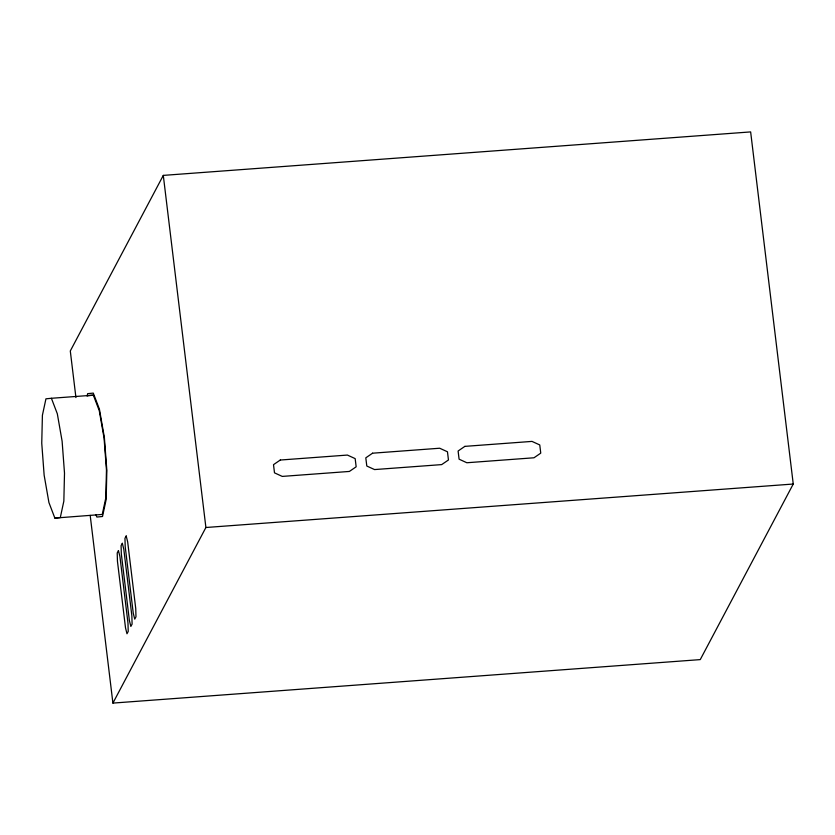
<?xml version="1.0" encoding="UTF-8"?>
<svg xmlns="http://www.w3.org/2000/svg" width="835" height="835" viewBox="0 0 835 835"><rect width="100%" height="100%" fill="white"/><g stroke="black" fill="none" stroke-linecap="round" stroke-linejoin="round"><path stroke-width="1.25" d="M87.122 396.093L87.644 393.661L93.29 393.108L99.417 409.16L104.375 437.519L106.849 470.575L106.17 499.487L102.517 516.489L96.87 517.042L95.994 514.746M90.19 515.383L112.913 703.091L700.252 659.608L793.25 484.029L750.644 131.909L163.295 175.392L70.297 350.971L75.933 397.575M112.913 703.091L205.901 527.501L163.295 175.392M51.405 398.285L45.946 398.817L42.408 415.256L41.75 443.197L44.14 475.157L48.931 502.566L54.859 518.086L102.267 514.443L105.794 498.004L106.462 470.063L104.072 438.104L99.271 410.695L93.353 395.174L51.405 398.285L57.323 413.795L62.114 441.214L64.504 473.163L63.846 501.115L60.308 517.554L54.859 518.086M87.894 395.707L93.353 395.174M205.901 527.501L793.25 484.029M118.445 550.63L117.213 552.968L117.443 561.224L125.511 627.837L126.983 633.755L128.225 631.417L127.985 623.15L119.927 556.548L118.445 550.63M122.328 543.314L121.085 545.652L121.325 553.918L129.383 620.52L130.855 626.438L132.097 624.1L131.857 615.833L123.799 549.232L122.328 543.314M126.2 535.997L124.958 538.335L125.198 546.601L133.256 613.203L134.738 619.121L135.98 616.783L135.74 608.527L127.671 541.915L126.2 535.997M280.278 460.033L273.504 464.667L274.496 472.85L282.261 476.409L349.385 471.441L356.159 466.807L355.167 458.624L347.402 455.065L280.278 460.033M372.577 453.196L365.803 457.83L366.795 466.024L374.56 469.573L441.684 464.604L448.458 459.981L447.466 451.787L439.701 448.228L372.577 453.196M464.876 446.37L458.102 451.004L459.093 459.187L466.859 462.747L533.982 457.778L540.756 453.144L539.765 444.951L531.999 441.402L464.876 446.37"/></g></svg>
